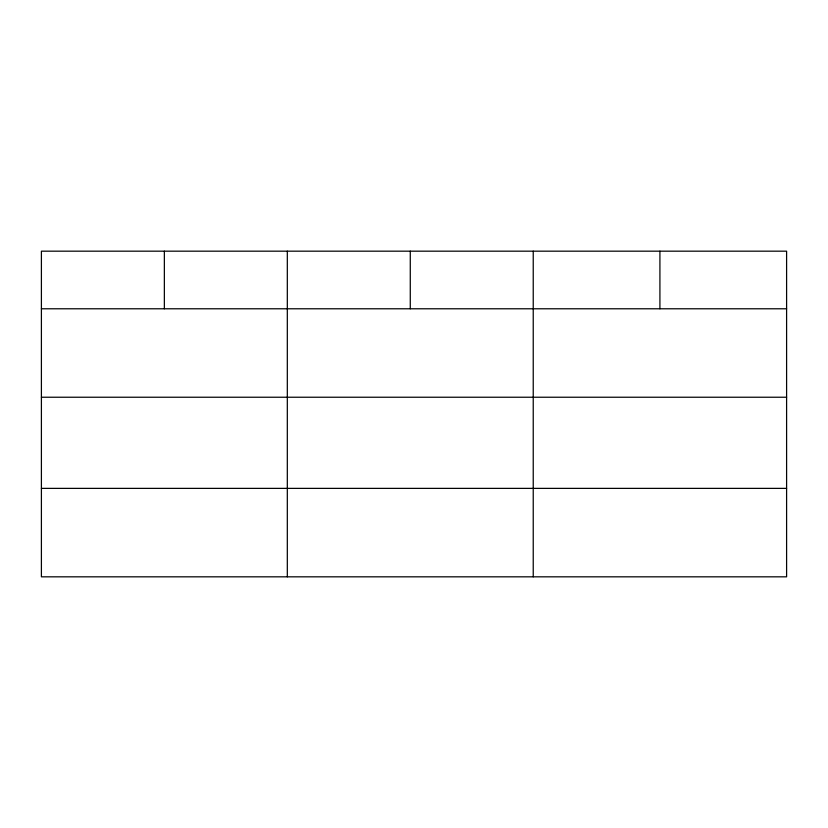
<?xml version="1.0" encoding="UTF-8"?>
<svg xmlns="http://www.w3.org/2000/svg" width="828" height="828" viewBox="0 0 828 828"><rect width="100%" height="100%" fill="white"/><g stroke="black" fill="none" stroke-linecap="round" stroke-linejoin="round"><path stroke-width="1.24" d="M786.6 397.233L786.6 251.174L41.4 251.174L41.4 576.826L786.6 576.826L786.6 397.233L41.4 397.233M41.4 308.782L786.6 308.782M41.4 488.375L786.6 488.375M659.916 251.174L659.916 308.782M533.232 251.174L533.232 576.826M410.274 251.174L410.274 308.782M287.316 251.174L287.316 576.826M164.358 251.174L164.358 308.782"/></g></svg>
